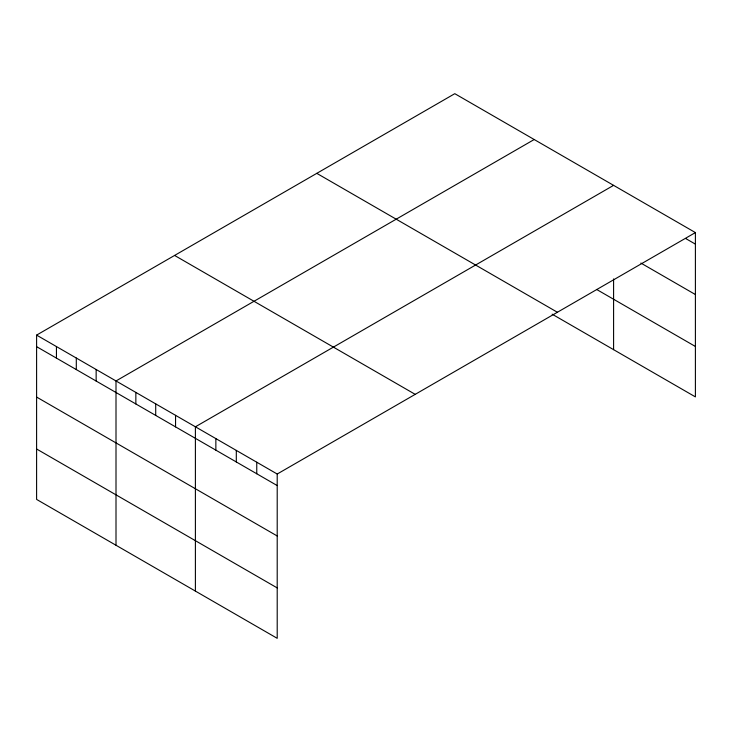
<?xml version="1.0" encoding="UTF-8"?>
<svg xmlns="http://www.w3.org/2000/svg" width="732" height="732" viewBox="0 0 732 732"><rect width="100%" height="100%" fill="white"/><g stroke="black" fill="none" stroke-linecap="round" stroke-linejoin="round"><path stroke-width="1.1" d="M36.6 335.11L277.208 474.025L277.208 638.322L36.6 499.416L36.6 335.11L454.792 93.678L695.4 232.584L695.4 396.89L552.148 314.184M534.195 139.519L116.004 380.951L116.004 545.258M613.59 185.361L195.398 426.802L195.398 591.099M277.208 474.025L695.4 232.584M685.664 238.513L695.4 244.131M640.866 263.053L695.4 294.538M596.58 289.424L695.4 346.474M316.791 173.347L557.4 312.262M174.6 255.441L415.209 394.356M36.6 346.657L277.208 485.572M36.6 397.064L277.208 535.98M36.6 449L277.208 587.915M613.59 278.929L613.59 349.658M256.758 462.221L256.758 473.769M236.308 450.409L236.308 461.956M215.858 438.605L215.858 450.153M175.552 415.337L175.552 426.884M155.706 403.881L155.706 415.419M135.85 392.416L135.85 403.963M96.148 369.495L96.148 381.043M76.302 358.03L76.302 369.578M56.446 346.575L56.446 358.122"/></g></svg>
